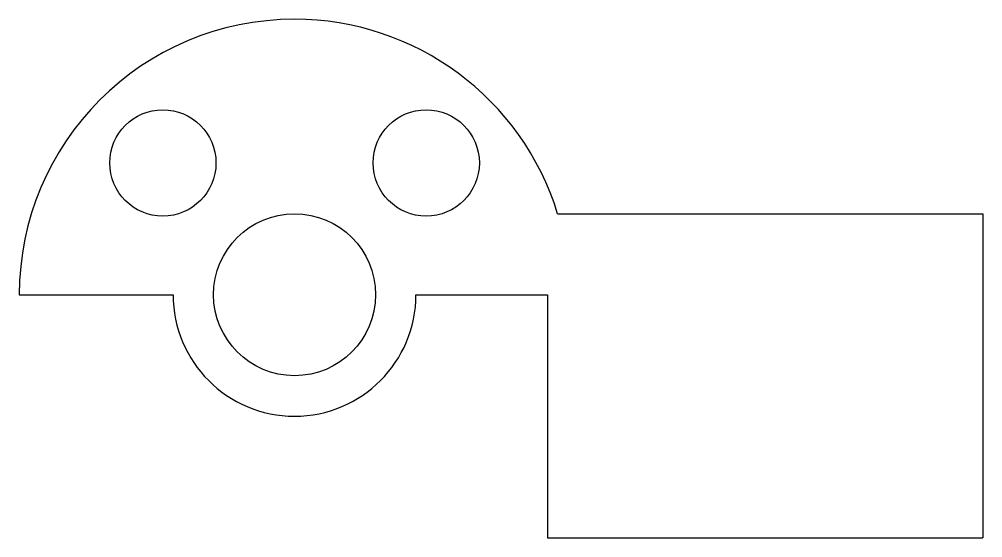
# Model space of a CAD drawing. Header units: inches. Extents: x 0 to 5.95, y 0 to 3.2.
import ezdxf

# ---------------------------------------------------------------- set-up
doc = ezdxf.new("R2010")
doc.units = ezdxf.units.IN

msp = doc.modelspace()

# ---------------------------------------------------------------- linework, layer by layer
for p, q in [((3.3248, 2), (5.95, 2)), ((5.95, 2), (5.95, 0)), ((0, 1.5), (0.95, 1.5)), ((2.45, 1.5), (3.2625, 1.5)), ((3.2625, 1.5), (3.2625, 0)), ((3.2625, 0), (5.95, 0))]:
    msp.add_line(p, q)
for centre, radius in [((0.8868, 2.3132), 0.3281), ((2.5132, 2.3132), 0.3281), ((1.7, 1.5), 0.5)]:
    msp.add_circle(centre, radius)
for radius, start, end in [(1.7, -270, -180), (1.7, 17.10464, 90), (0.75, -180, 0)]:
    msp.add_arc((1.7, 1.5), radius, start, end)

doc.saveas('drawing.dxf')
